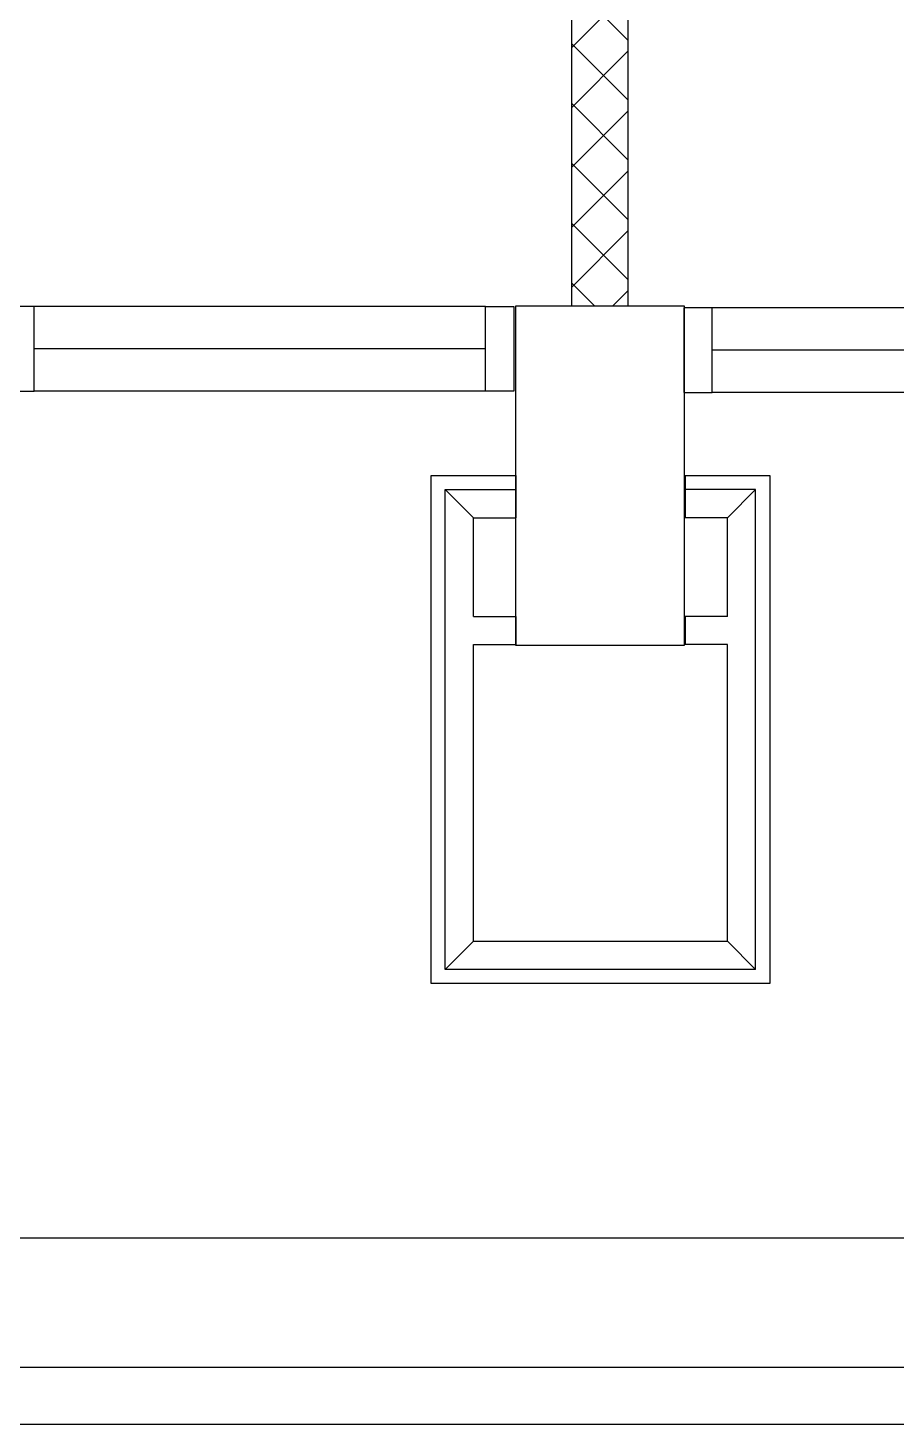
# Model space of a CAD drawing. Header units: inches. Extents: x -106706990 to 300603, y -86718466 to 1728185.
# Drawn here: x 34325 to 35864, y 11924 to 14397 of the extents above; entities that cross this region are included whole.
import ezdxf

# ---------------------------------------------------------------- set-up
doc = ezdxf.new("R2010")
doc.units = ezdxf.units.IN
doc.header["$MEASUREMENT"] = 0
for name, color, linetype in [('A-ARR', 4, 'Continuous'), ('A-COLUMN', 3, 'Continuous'), ('A-DRAIN', 9, 'Continuous'), ('A-HATCH', 8, 'Continuous'), ('A-NOTE', 2, 'Continuous'), ('A-PANEL', 13, 'Continuous'), ('A-PARTITION', 4, 'Continuous'), ('A-WIN', 9, 'Continuous')]:
    doc.layers.add(name, color=color, linetype=linetype)

# ---------------------------------------------------------------- blocks, each defined once
blk = doc.blocks.new('A$C0ECF3D93')
at = {"layer": 'A-NOTE', "color": 8, "linetype": 'Continuous', "ltscale": 500}
for p, q in [((75, 825), (25, 875)), ((150, 875), (150, 825)), ((450, 875), (450, 825)), ((525, 825), (575, 875)), ((75, 650.3), (75, 825)), ((75, 825), (150, 825)), ((525, 825), (450, 825)), ((525, 650.3), (525, 825)), ((75, 650.3), (150, 650.3)), ((150, 650.3), (150, 600.3)), ((525, 650.3), (450, 650.3)), ((450, 650.3), (450, 600.3)), ((75, 75), (75, 600.3)), ((75, 600.3), (150, 600.3)), ((525, 600.3), (450, 600.3)), ((525, 75), (525, 600.3)), ((75, 75), (25, 25)), ((75, 75), (525, 75)), ((525, 75), (575, 25))]:
    blk.add_line(p, q, dxfattribs=at)
at = {"layer": 'A-PANEL', "color": 8}
for p, q in [((0, 0), (0, 900)), ((0, 900), (150, 900)), ((150, 900), (150, 875)), ((450, 900), (600, 900)), ((450, 900), (450, 875)), ((600, 900), (600, 0)), ((25, 875), (150, 875)), ((25, 25), (25, 875)), ((575, 875), (450, 875)), ((575, 25), (575, 875)), ((575, 25), (25, 25)), ((600, 0), (0, 0))]:
    blk.add_line(p, q, dxfattribs=at)
blk = doc.blocks.new('A$C04C40081')
at = {"layer": 'A-WIN', "color": 8}
for p, q in [((850, 150), (50, 150)), ((850, 75), (50, 75)), ((850, 0), (50, 0))]:
    blk.add_line(p, q, dxfattribs=at)
at = {"layer": 'A-WIN', "color": 8, "linetype": 'Continuous'}
for points in [[(50, 150), (0, 150), (0, 0), (50, 0)], [(850, 150), (900, 150), (900, 0), (850, 0)]]:
    blk.add_lwpolyline(points, close=True, dxfattribs=at)

msp = doc.modelspace()

# ---------------------------------------------------------------- hatches: boundary and pattern name
at = {"layer": 'A-HATCH'}
h = msp.add_hatch(dxfattribs=at)
h.set_pattern_fill('ANSI37', color=8, scale=600)
h.set_pattern_definition([(45, (2570.67, -198349.356), (-53.033009, 53.033009), []), (135, (2570.67, -198349.356), (-53.033009, -53.033009), [])])
h.paths.add_polyline_path([(33988.8, 18404.4), (32263.8, 18404.4), (32263.8, 18254.4), (32363.8, 18254.4), (32363.8, 18304.4), (33988.8, 18304.4)])
h.paths.add_polyline_path([(32363.8, 18254.4), (32263.8, 18254.4), (32263.8, 13904.4), (32363.8, 13904.4)])
h.paths.add_polyline_path([(35388.8, 18079.4), (35338.8, 18079.4), (35338.8, 13904.4), (35388.8, 13904.4)])
h.paths.add_polyline_path([(35338.8, 18079.4), (35288.8, 18079.4), (35288.8, 13904.4), (35338.8, 13904.4)])

# ---------------------------------------------------------------- linework, layer by layer
at = {"layer": 'A-COLUMN', "color": 8}
msp.add_lwpolyline([(35188.8, 13304.4), (35488.8, 13304.4), (35488.8, 13904.4), (35188.8, 13904.4)], close=True, dxfattribs=at)
at = {"layer": 'A-DRAIN', "color": 8, "linetype": 'Continuous', "ltscale": 1000}
for p, q in [((18838.8, 12254.4), (44338.8, 12254.4)), ((44568.8, 12024.4), (18608.8, 12024.4)), ((18508.8, 11924.4), (44668.8, 11924.4))]:
    msp.add_line(p, q, dxfattribs=at)
at = {"layer": 'A-PARTITION', "color": 8}
for p, q in [((35288.8, 13904.4), (35288.8, 18079.4)), ((35388.8, 13904.4), (35388.8, 18079.4))]:
    msp.add_line(p, q, dxfattribs=at)

# ---------------------------------------------------------------- block references
at = {"layer": 'A-ARR', "color": 8}
msp.add_blockref('A$C0ECF3D93', (35039.5, 12704.8), dxfattribs=at)
at = {"layer": 'A-WIN', "color": 8}
for p in [(34286.1, 13753.9), (35487.5, 13751.8)]:
    msp.add_blockref('A$C04C40081', p, dxfattribs=at)

doc.saveas('drawing.dxf')
